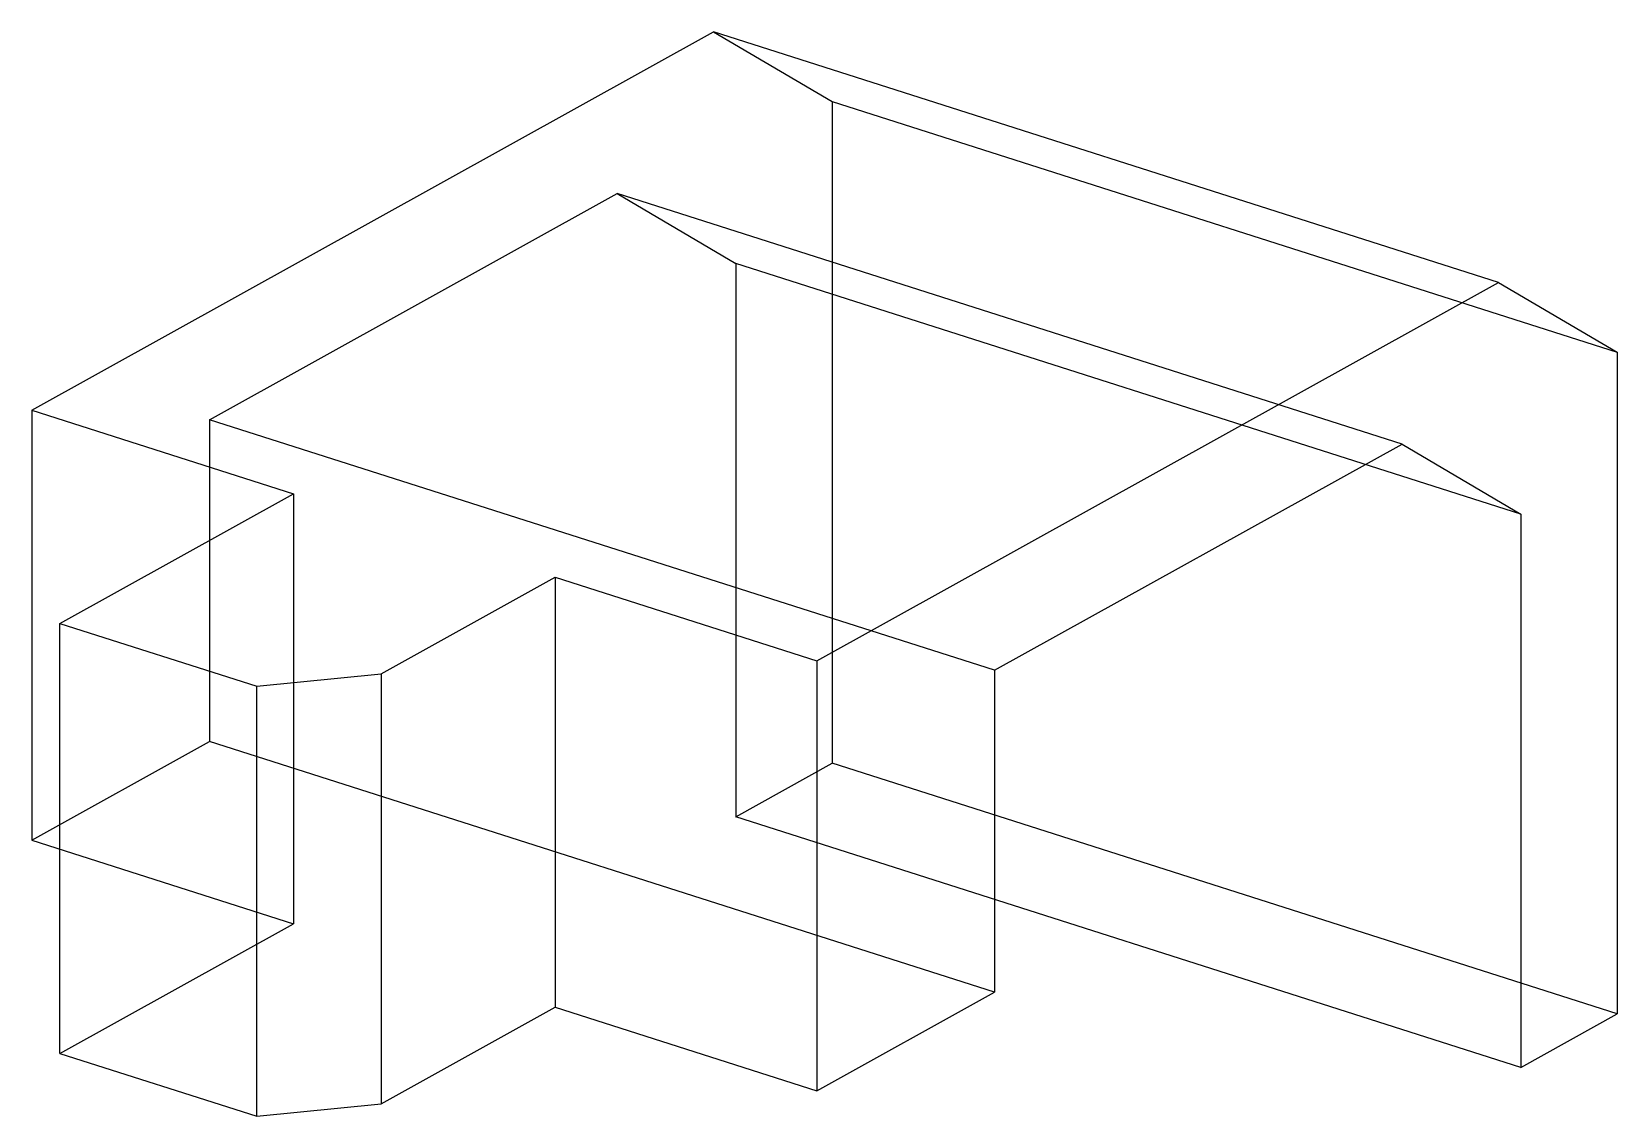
# Model space of a CAD drawing. Extents: x 354 to 587, y 87 to 247.
import ezdxf

# ---------------------------------------------------------------- set-up
doc = ezdxf.new("R2010")
doc.units = 0
doc.layers.get('0').update_dxf_attribs({"linetype": 'CONTINUOUS'})

msp = doc.modelspace()

# ---------------------------------------------------------------- linework, layer by layer
at = {"color": 7}
for p, q in [((353.661295, 191.068004), (453.979128, 246.760662)), ((453.979128, 246.760662), (471.465194, 236.468262)), ((569.501292, 209.883885), (453.979128, 246.760662)), ((471.465194, 236.468262), (471.465194, 139.119823)), ((471.465194, 236.468262), (586.987358, 199.591485)), ((379.838878, 189.675978), (439.799605, 222.9639)), ((439.799605, 222.9639), (457.285671, 212.671501)), ((555.321769, 186.087123), (439.799605, 222.9639)), ((457.285671, 212.671501), (457.285671, 131.247889)), ((572.807835, 175.794724), (457.285671, 212.671501)), ((469.183459, 154.191227), (569.501292, 209.883885)), ((569.501292, 209.883885), (586.987358, 199.591485)), ((586.987358, 199.591485), (586.987358, 102.243046)), ((353.661295, 191.068004), (392.168683, 178.775745)), ((353.661295, 191.068004), (353.661295, 127.791743)), ((379.838878, 189.675978), (379.838878, 142.324545)), ((495.361042, 152.799201), (379.838878, 189.675978)), ((495.361042, 152.799201), (555.321769, 186.087123)), ((555.321769, 186.087123), (572.807835, 175.794724)), ((357.81224, 159.702351), (392.168683, 178.775745)), ((392.168683, 178.775745), (392.168683, 115.499484)), ((572.807835, 175.794724), (572.807835, 94.371112)), ((405.062661, 152.263892), (430.676071, 166.483486)), ((430.676071, 166.483486), (469.183459, 154.191227)), ((430.676071, 166.483486), (430.676071, 103.207225)), ((357.81224, 159.702351), (386.793227, 150.451092)), ((357.81224, 96.42609), (357.81224, 159.702351)), ((469.183459, 154.191227), (469.183459, 90.914966)), ((386.793227, 150.451092), (405.062661, 152.263892)), ((405.062661, 152.263892), (405.062661, 88.987631)), ((495.361042, 152.799201), (495.361042, 105.447768)), ((386.793227, 87.174831), (386.793227, 150.451092)), ((353.661295, 127.791743), (379.838878, 142.324545)), ((495.361042, 105.447768), (379.838878, 142.324545)), ((457.285671, 131.247889), (471.465194, 139.119823)), ((586.987358, 102.243046), (471.465194, 139.119823)), ((572.807835, 94.371112), (457.285671, 131.247889)), ((353.661295, 127.791743), (392.168683, 115.499484)), ((357.81224, 96.42609), (392.168683, 115.499484)), ((469.183459, 90.914966), (495.361042, 105.447768)), ((405.062661, 88.987631), (430.676071, 103.207225)), ((430.676071, 103.207225), (469.183459, 90.914966)), ((572.807835, 94.371112), (586.987358, 102.243046)), ((357.81224, 96.42609), (386.793227, 87.174831)), ((386.793227, 87.174831), (405.062661, 88.987631))]:
    msp.add_line(p, q, dxfattribs=at)

doc.saveas('drawing.dxf')
